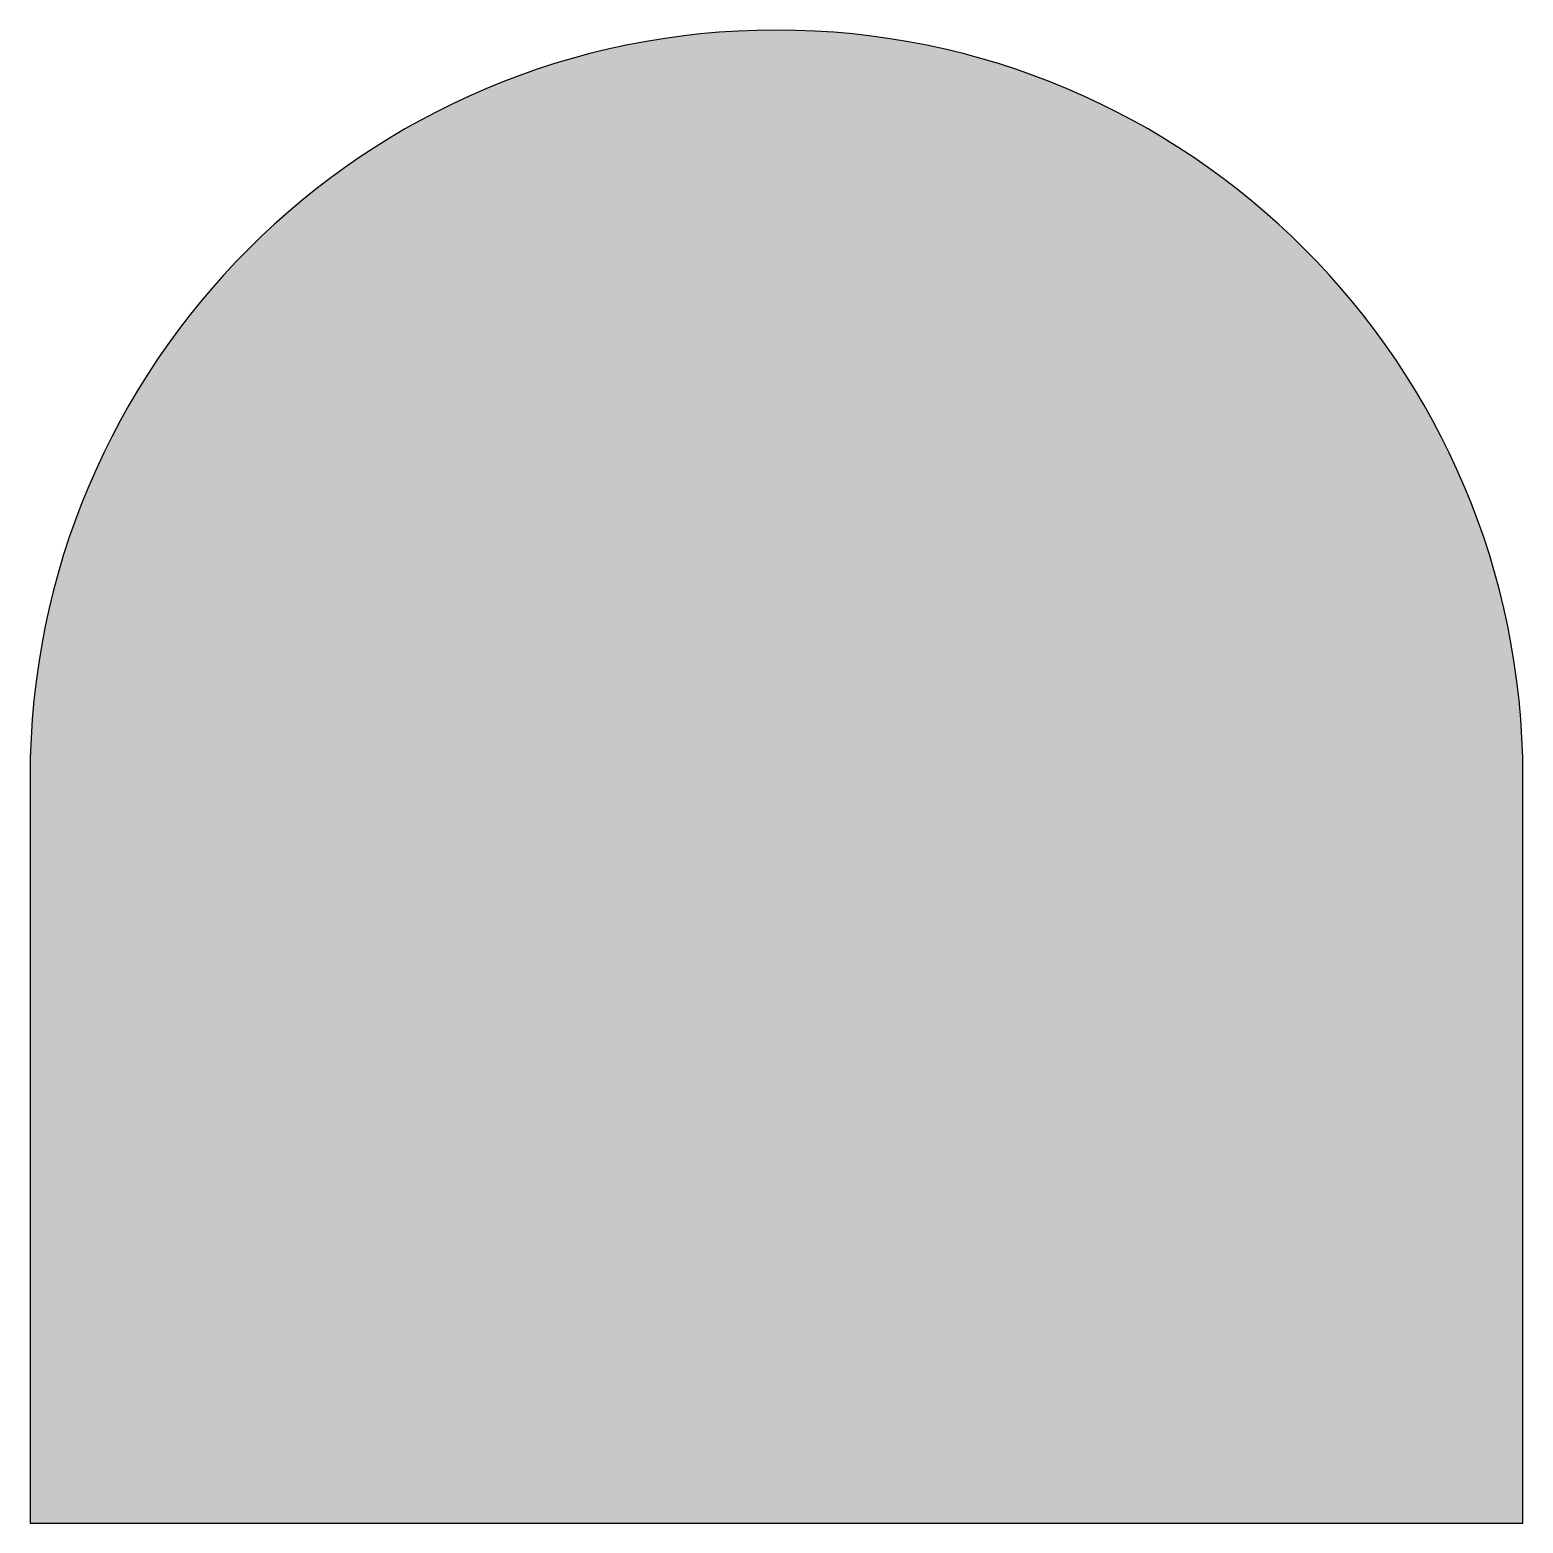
# Model space of a CAD drawing. Header units: metres. Extents: x -0.125 to 0.125, y -0.25 to 0.
import ezdxf

# ---------------------------------------------------------------- set-up
doc = ezdxf.new("R2010")
doc.units = ezdxf.units.M
doc.header["$LTSCALE"] = 0.2

msp = doc.modelspace()

# ---------------------------------------------------------------- hatches: boundary and pattern name
h = msp.add_hatch(color=8)
edge = h.paths.add_edge_path()
edge.add_line((-0.125, -0.125), (-0.125, -0.25))
edge.add_line((-0.125, -0.25), (0.125, -0.25))
edge.add_line((0.125, -0.25), (0.125, -0.125))
edge.add_arc((0, -0.125), 0.125, 0, 180)

# ---------------------------------------------------------------- linework, layer by layer
at = {"flags": 128}
msp.add_lwpolyline([(-0.125, -0.125), (-0.125, -0.25), (0.125, -0.25), (0.125, -0.125, 1)], format="xyb", close=True, dxfattribs=at)

doc.saveas('drawing.dxf')
